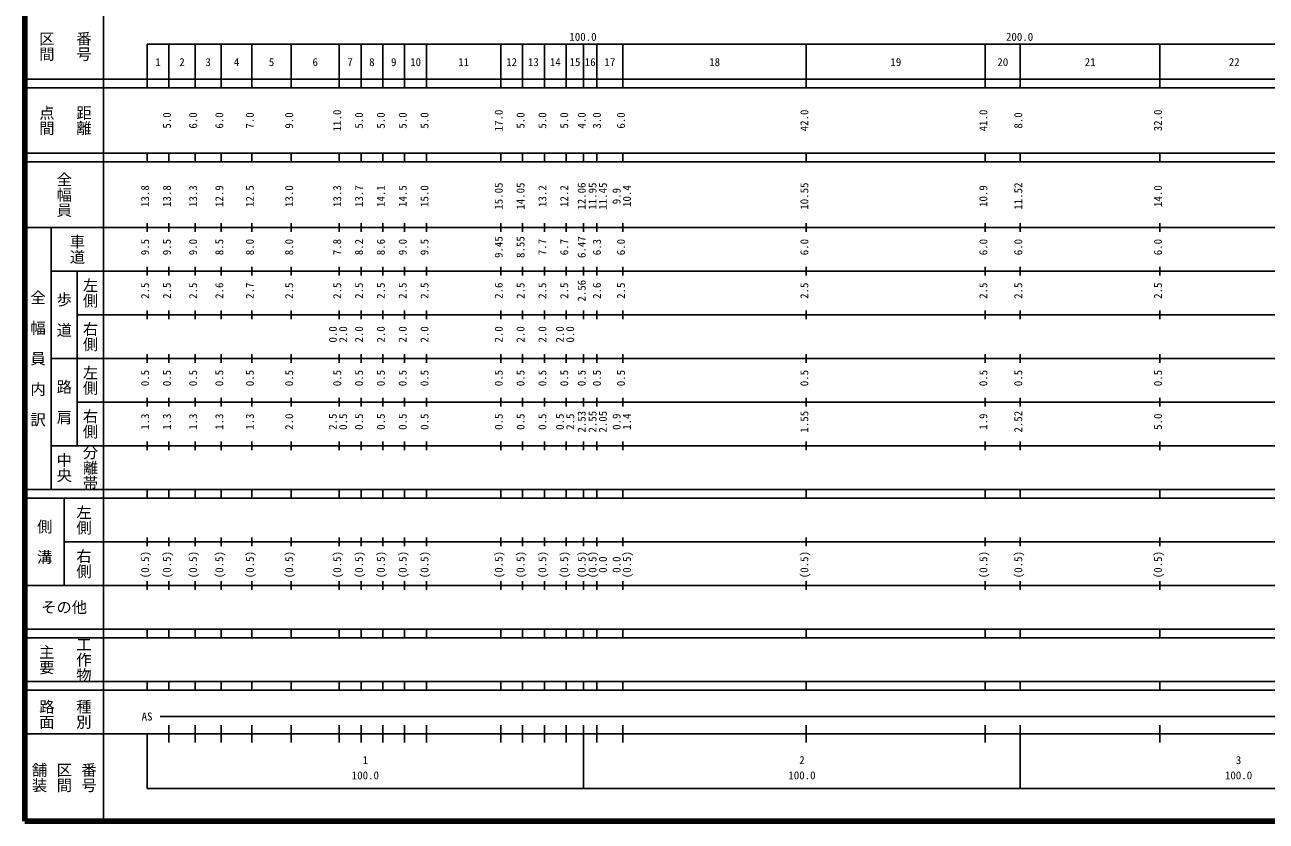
# Model space of a CAD drawing. Units: millimetres on the paper, enlarged 1000 times. Extents: x 40000 to 680000, y 20000 to 380000.
# Drawn here: x 40000 to 324326, y 20000 to 202409 of the extents above; entities that cross this region are included whole.
import ezdxf
from ezdxf.enums import TextEntityAlignment as Align

# ---------------------------------------------------------------- set-up
doc = ezdxf.new("R2010")
doc.units = ezdxf.units.MM
doc.header["$LTSCALE"] = 1000
doc.layers.add('M-TTL', color=2, linetype='Continuous', lineweight=140)
doc.layers.add('M-TTL-BAND', color=7, linetype='Continuous', lineweight=25)
doc.styles.add('@ＭＳ ゴシック', font='')
doc.styles.add('ＭＳ ゴシック', font='')
doc.styles.get('@ＭＳ ゴシック').set_extended_font_data('@MS Gothic')
doc.styles.get('ＭＳ ゴシック').set_extended_font_data('MS Gothic')

msp = doc.modelspace()

# ---------------------------------------------------------------- linework, layer by layer
at = {"layer": 'M-TTL'}
for p, q in [((40000, 380000), (40000, 20000)), ((40000, 20000), (680000, 20000))]:
    msp.add_line(p, q, dxfattribs=at)
at = {"layer": 'M-TTL-BAND'}
for p, q in [((58000, 370000), (58000, 20000)), ((68000, 198000), (579000, 198000)), ((68000, 198000), (68000, 188000)), ((73000, 188000), (73000, 198000)), ((79000, 188000), (79000, 198000)), ((85000, 188000), (85000, 198000)), ((92000, 188000), (92000, 198000)), ((101000, 188000), (101000, 198000)), ((112000, 188000), (112000, 198000)), ((117000, 188000), (117000, 198000)), ((122000, 188000), (122000, 198000)), ((127000, 188000), (127000, 198000)), ((132000, 188000), (132000, 198000)), ((149000, 188000), (149000, 198000)), ((154000, 188000), (154000, 198000)), ((159000, 188000), (159000, 198000)), ((164000, 188000), (164000, 198000)), ((168000, 188000), (168000, 198000)), ((171000, 188000), (171000, 198000)), ((177000, 188000), (177000, 198000)), ((219000, 188000), (219000, 198000)), ((260000, 188000), (260000, 198000)), ((268000, 188000), (268000, 198000)), ((300000, 188000), (300000, 198000)), ((40000, 190000), (579000, 190000)), ((40000, 188000), (579000, 188000)), ((40000, 173000), (579000, 173000)), ((40000, 171000), (579000, 171000)), ((68000, 171000), (68000, 173000)), ((73000, 171000), (73000, 173000)), ((79000, 171000), (79000, 173000)), ((85000, 171000), (85000, 173000)), ((92000, 171000), (92000, 173000)), ((101000, 171000), (101000, 173000)), ((112000, 171000), (112000, 173000)), ((117000, 171000), (117000, 173000)), ((122000, 171000), (122000, 173000)), ((127000, 171000), (127000, 173000)), ((132000, 171000), (132000, 173000)), ((149000, 171000), (149000, 173000)), ((154000, 171000), (154000, 173000)), ((159000, 171000), (159000, 173000)), ((164000, 171000), (164000, 173000)), ((168000, 171000), (168000, 173000)), ((171000, 171000), (171000, 173000)), ((177000, 171000), (177000, 173000)), ((219000, 171000), (219000, 173000)), ((260000, 171000), (260000, 173000)), ((268000, 171000), (268000, 173000)), ((300000, 171000), (300000, 173000)), ((68000, 155000), (68000, 157000)), ((73000, 155000), (73000, 157000)), ((79000, 155000), (79000, 157000)), ((85000, 155000), (85000, 157000)), ((92000, 155000), (92000, 157000)), ((101000, 155000), (101000, 157000)), ((112000, 155000), (112000, 157000)), ((117000, 155000), (117000, 157000)), ((122000, 155000), (122000, 157000)), ((127000, 155000), (127000, 157000)), ((132000, 155000), (132000, 157000)), ((149000, 155000), (149000, 157000)), ((154000, 155000), (154000, 157000)), ((159000, 155000), (159000, 157000)), ((164000, 155000), (164000, 157000)), ((168000, 155000), (168000, 157000)), ((171000, 155000), (171000, 157000)), ((177000, 155000), (177000, 157000)), ((219000, 155000), (219000, 157000)), ((260000, 155000), (260000, 157000)), ((268000, 155000), (268000, 157000)), ((300000, 155000), (300000, 157000)), ((40000, 156000), (579000, 156000)), ((46000, 96000), (46000, 156000)), ((46000, 146000), (579000, 146000)), ((52000, 146000), (52000, 106000)), ((68000, 145000), (68000, 147000)), ((73000, 145000), (73000, 147000)), ((79000, 145000), (79000, 147000)), ((85000, 145000), (85000, 147000)), ((92000, 145000), (92000, 147000)), ((101000, 145000), (101000, 147000)), ((112000, 145000), (112000, 147000)), ((117000, 145000), (117000, 147000)), ((122000, 145000), (122000, 147000)), ((127000, 145000), (127000, 147000)), ((132000, 145000), (132000, 147000)), ((149000, 145000), (149000, 147000)), ((154000, 145000), (154000, 147000)), ((159000, 145000), (159000, 147000)), ((164000, 145000), (164000, 147000)), ((168000, 145000), (168000, 147000)), ((171000, 145000), (171000, 147000)), ((177000, 145000), (177000, 147000)), ((219000, 145000), (219000, 147000)), ((260000, 145000), (260000, 147000)), ((268000, 145000), (268000, 147000)), ((300000, 145000), (300000, 147000)), ((68000, 135000), (68000, 137000)), ((73000, 135000), (73000, 137000)), ((79000, 135000), (79000, 137000)), ((85000, 135000), (85000, 137000)), ((92000, 135000), (92000, 137000)), ((101000, 135000), (101000, 137000)), ((112000, 135000), (112000, 137000)), ((117000, 135000), (117000, 137000)), ((122000, 135000), (122000, 137000)), ((127000, 135000), (127000, 137000)), ((132000, 135000), (132000, 137000)), ((149000, 135000), (149000, 137000)), ((154000, 135000), (154000, 137000)), ((159000, 135000), (159000, 137000)), ((164000, 135000), (164000, 137000)), ((168000, 135000), (168000, 137000)), ((171000, 135000), (171000, 137000)), ((177000, 135000), (177000, 137000)), ((219000, 135000), (219000, 137000)), ((260000, 135000), (260000, 137000)), ((268000, 135000), (268000, 137000)), ((300000, 135000), (300000, 137000)), ((52000, 136000), (579000, 136000)), ((46000, 126000), (579000, 126000)), ((68000, 125000), (68000, 127000)), ((73000, 125000), (73000, 127000)), ((79000, 125000), (79000, 127000)), ((85000, 125000), (85000, 127000)), ((92000, 125000), (92000, 127000)), ((101000, 125000), (101000, 127000)), ((112000, 125000), (112000, 127000)), ((117000, 125000), (117000, 127000)), ((122000, 125000), (122000, 127000)), ((127000, 125000), (127000, 127000)), ((132000, 125000), (132000, 127000)), ((149000, 125000), (149000, 127000)), ((154000, 125000), (154000, 127000)), ((159000, 125000), (159000, 127000)), ((164000, 125000), (164000, 127000)), ((168000, 125000), (168000, 127000)), ((171000, 125000), (171000, 127000)), ((177000, 125000), (177000, 127000)), ((219000, 125000), (219000, 127000)), ((260000, 125000), (260000, 127000)), ((268000, 125000), (268000, 127000)), ((300000, 125000), (300000, 127000)), ((68000, 115000), (68000, 117000)), ((73000, 115000), (73000, 117000)), ((79000, 115000), (79000, 117000)), ((85000, 115000), (85000, 117000)), ((92000, 115000), (92000, 117000)), ((101000, 115000), (101000, 117000)), ((112000, 115000), (112000, 117000)), ((117000, 115000), (117000, 117000)), ((122000, 115000), (122000, 117000)), ((127000, 115000), (127000, 117000)), ((132000, 115000), (132000, 117000)), ((149000, 115000), (149000, 117000)), ((154000, 115000), (154000, 117000)), ((159000, 115000), (159000, 117000)), ((164000, 115000), (164000, 117000)), ((168000, 115000), (168000, 117000)), ((171000, 115000), (171000, 117000)), ((177000, 115000), (177000, 117000)), ((219000, 115000), (219000, 117000)), ((260000, 115000), (260000, 117000)), ((268000, 115000), (268000, 117000)), ((300000, 115000), (300000, 117000)), ((52000, 116000), (579000, 116000)), ((46000, 106000), (579000, 106000)), ((68000, 105000), (68000, 107000)), ((73000, 105000), (73000, 107000)), ((79000, 105000), (79000, 107000)), ((85000, 105000), (85000, 107000)), ((92000, 105000), (92000, 107000)), ((101000, 105000), (101000, 107000)), ((112000, 105000), (112000, 107000)), ((117000, 105000), (117000, 107000)), ((122000, 105000), (122000, 107000)), ((127000, 105000), (127000, 107000)), ((132000, 105000), (132000, 107000)), ((149000, 105000), (149000, 107000)), ((154000, 105000), (154000, 107000)), ((159000, 105000), (159000, 107000)), ((164000, 105000), (164000, 107000)), ((168000, 105000), (168000, 107000)), ((171000, 105000), (171000, 107000)), ((177000, 105000), (177000, 107000)), ((219000, 105000), (219000, 107000)), ((260000, 105000), (260000, 107000)), ((268000, 105000), (268000, 107000)), ((300000, 105000), (300000, 107000)), ((40000, 96000), (579000, 96000)), ((40000, 94000), (579000, 94000)), ((49000, 94000), (49000, 74000)), ((68000, 94000), (68000, 96000)), ((73000, 94000), (73000, 96000)), ((79000, 94000), (79000, 96000)), ((85000, 94000), (85000, 96000)), ((92000, 94000), (92000, 96000)), ((101000, 94000), (101000, 96000)), ((112000, 94000), (112000, 96000)), ((117000, 94000), (117000, 96000)), ((122000, 94000), (122000, 96000)), ((127000, 94000), (127000, 96000)), ((132000, 94000), (132000, 96000)), ((149000, 94000), (149000, 96000)), ((154000, 94000), (154000, 96000)), ((159000, 94000), (159000, 96000)), ((164000, 94000), (164000, 96000)), ((168000, 94000), (168000, 96000)), ((171000, 94000), (171000, 96000)), ((177000, 94000), (177000, 96000)), ((219000, 94000), (219000, 96000)), ((260000, 94000), (260000, 96000)), ((268000, 94000), (268000, 96000)), ((300000, 94000), (300000, 96000)), ((49000, 84000), (579000, 84000)), ((68000, 83000), (68000, 85000)), ((73000, 83000), (73000, 85000)), ((79000, 83000), (79000, 85000)), ((85000, 83000), (85000, 85000)), ((92000, 83000), (92000, 85000)), ((101000, 83000), (101000, 85000)), ((112000, 83000), (112000, 85000)), ((117000, 83000), (117000, 85000)), ((122000, 83000), (122000, 85000)), ((127000, 83000), (127000, 85000)), ((132000, 83000), (132000, 85000)), ((149000, 83000), (149000, 85000)), ((154000, 83000), (154000, 85000)), ((159000, 83000), (159000, 85000)), ((164000, 83000), (164000, 85000)), ((168000, 83000), (168000, 85000)), ((171000, 83000), (171000, 85000)), ((177000, 83000), (177000, 85000)), ((219000, 83000), (219000, 85000)), ((260000, 83000), (260000, 85000)), ((268000, 83000), (268000, 85000)), ((300000, 83000), (300000, 85000)), ((40000, 74000), (579000, 74000)), ((68000, 73000), (68000, 75000)), ((73000, 73000), (73000, 75000)), ((79000, 73000), (79000, 75000)), ((85000, 73000), (85000, 75000)), ((92000, 73000), (92000, 75000)), ((101000, 73000), (101000, 75000)), ((112000, 73000), (112000, 75000)), ((117000, 73000), (117000, 75000)), ((122000, 73000), (122000, 75000)), ((127000, 73000), (127000, 75000)), ((132000, 73000), (132000, 75000)), ((149000, 73000), (149000, 75000)), ((154000, 73000), (154000, 75000)), ((159000, 73000), (159000, 75000)), ((164000, 73000), (164000, 75000)), ((168000, 73000), (168000, 75000)), ((171000, 73000), (171000, 75000)), ((177000, 73000), (177000, 75000)), ((219000, 73000), (219000, 75000)), ((260000, 73000), (260000, 75000)), ((268000, 73000), (268000, 75000)), ((300000, 73000), (300000, 75000)), ((40000, 64000), (579000, 64000)), ((68000, 62000), (68000, 64000)), ((73000, 62000), (73000, 64000)), ((79000, 62000), (79000, 64000)), ((85000, 62000), (85000, 64000)), ((92000, 62000), (92000, 64000)), ((101000, 62000), (101000, 64000)), ((112000, 62000), (112000, 64000)), ((117000, 62000), (117000, 64000)), ((122000, 62000), (122000, 64000)), ((127000, 62000), (127000, 64000)), ((132000, 62000), (132000, 64000)), ((149000, 62000), (149000, 64000)), ((154000, 62000), (154000, 64000)), ((159000, 62000), (159000, 64000)), ((164000, 62000), (164000, 64000)), ((168000, 62000), (168000, 64000)), ((171000, 62000), (171000, 64000)), ((177000, 62000), (177000, 64000)), ((219000, 62000), (219000, 64000)), ((260000, 62000), (260000, 64000)), ((268000, 62000), (268000, 64000)), ((300000, 62000), (300000, 64000)), ((40000, 62000), (579000, 62000)), ((40000, 52000), (579000, 52000)), ((68000, 50000), (68000, 52000)), ((73000, 50000), (73000, 52000)), ((79000, 50000), (79000, 52000)), ((85000, 50000), (85000, 52000)), ((92000, 50000), (92000, 52000)), ((101000, 50000), (101000, 52000)), ((112000, 50000), (112000, 52000)), ((117000, 50000), (117000, 52000)), ((122000, 50000), (122000, 52000)), ((127000, 50000), (127000, 52000)), ((132000, 50000), (132000, 52000)), ((149000, 50000), (149000, 52000)), ((154000, 50000), (154000, 52000)), ((159000, 50000), (159000, 52000)), ((164000, 50000), (164000, 52000)), ((168000, 50000), (168000, 52000)), ((171000, 50000), (171000, 52000)), ((177000, 50000), (177000, 52000)), ((219000, 50000), (219000, 52000)), ((260000, 50000), (260000, 52000)), ((268000, 50000), (268000, 52000)), ((300000, 50000), (300000, 52000)), ((40000, 50000), (579000, 50000)), ((71000, 44000), (565000, 44000)), ((40000, 40000), (579000, 40000)), ((68000, 40000), (68000, 27500)), ((73000, 38000), (73000, 42000)), ((79000, 38000), (79000, 42000)), ((85000, 38000), (85000, 42000)), ((92000, 38000), (92000, 42000)), ((101000, 38000), (101000, 42000)), ((112000, 38000), (112000, 42000)), ((117000, 38000), (117000, 42000)), ((122000, 38000), (122000, 42000)), ((127000, 38000), (127000, 42000)), ((132000, 38000), (132000, 42000)), ((149000, 38000), (149000, 42000)), ((154000, 38000), (154000, 42000)), ((159000, 38000), (159000, 42000)), ((164000, 38000), (164000, 42000)), ((168000, 27500), (168000, 42000)), ((171000, 38000), (171000, 42000)), ((177000, 38000), (177000, 42000)), ((219000, 38000), (219000, 42000)), ((260000, 38000), (260000, 42000)), ((268000, 27500), (268000, 42000)), ((300000, 38000), (300000, 42000)), ((68000, 27500), (579000, 27500))]:
    msp.add_line(p, q, dxfattribs=at)

# ---------------------------------------------------------------- texts
at = {"layer": 'M-TTL-BAND', "style": '@ＭＳ ゴシック'}
for s, p in [('区間', (45000, 197500)), ('番号', (53500, 197500)), ('点間', (45000, 180500)), ('距離', (53500, 180500)), ('全幅員', (49000, 163500)), ('車道', (52000, 151000)), ('左側', (55000, 141000)), ('全\u3000幅\u3000員\u3000内\u3000訳', (43000, 126000)), ('歩\u3000道', (49000, 136000)), ('右側', (55000, 131000)), ('左側', (55000, 121000)), ('路\u3000肩', (49000, 116000)), ('右側', (55000, 111000)), ('分離帯', (55000, 101000)), ('中央', (49000, 101000)), ('左側', (53500, 89000)), ('側\u3000溝', (44500, 84000)), ('右側', (53500, 79000)), ('主要', (45000, 57000)), ('工作物', (53500, 57000)), ('路面', (45000, 44500)), ('種別', (53500, 44500)), ('舗装', (43333, 30000)), ('区間', (49000, 30000)), ('番号', (54667, 30000))]:
    msp.add_text(s, height=2566, rotation=270, dxfattribs=at).set_placement(p, align=Align.MIDDLE_CENTER)
at = {"layer": 'M-TTL-BAND', "style": 'ＭＳ ゴシック'}
for s, p in [('100.0', (167844, 198195)), ('200.0', (267844, 198195)), ('1', (70500, 192405)), ('2', (76000, 192405)), ('3', (82000, 192405)), ('4', (88500, 192405)), ('5', (96500, 192405)), ('6', (106500, 192405)), ('7', (114500, 192405)), ('8', (119500, 192405)), ('9', (124500, 192405)), ('10', (129500, 192405)), ('11', (140500, 192405)), ('12', (151500, 192405)), ('13', (156500, 192405)), ('14', (161500, 192405)), ('15', (166000, 192405)), ('16', (169500, 192405)), ('17', (174000, 192405)), ('18', (198000, 192405)), ('19', (239500, 192405)), ('20', (264000, 192405)), ('21', (284000, 192405)), ('22', (317000, 192405)), ('AS', (68000, 42500)), ('1', (118000, 32523)), ('2', (218000, 32523)), ('3', (318000, 32523)), ('100.0', (118000, 29033)), ('100.0', (218000, 29033)), ('100.0', (318000, 29033))]:
    msp.add_text(s, height=1833, dxfattribs=at).set_placement(p, align=Align.BOTTOM_CENTER)
for s, p in [('5.0', (74000, 180500)), ('6.0', (80000, 180500)), ('6.0', (86000, 180500)), ('7.0', (93000, 180500)), ('9.0', (102000, 180500)), ('11.0', (113000, 180500)), ('5.0', (118000, 180500)), ('5.0', (123000, 180500)), ('5.0', (128000, 180500)), ('5.0', (133000, 180500)), ('17.0', (150000, 180500)), ('5.0', (155000, 180500)), ('5.0', (160000, 180500)), ('5.0', (165000, 180500)), ('4.0', (169000, 180500)), ('3.0', (172486, 180500)), ('6.0', (178000, 180500)), ('42.0', (220000, 180500)), ('41.0', (261000, 180500)), ('8.0', (269000, 180500)), ('32.0', (301000, 180500)), ('13.8', (69000, 163174)), ('13.8', (74000, 163174)), ('13.3', (80000, 163174)), ('12.9', (86000, 163174)), ('12.5', (93000, 163174)), ('13.0', (102000, 163174)), ('13.3', (113000, 163174)), ('13.7', (118000, 163174)), ('14.1', (123000, 163174)), ('14.5', (128000, 163174)), ('15.0', (133000, 163174)), ('15.05', (150000, 163174)), ('14.05', (155000, 163174)), ('13.2', (160000, 163174)), ('12.2', (165000, 163174)), ('12.06', (169000, 163174)), ('11.95', (171486, 163174)), ('11.45', (173856, 163174)), ('10.4', (179370, 163174)), ('10.55', (220000, 163174)), ('10.9', (261000, 163174)), ('11.52', (269000, 163174)), ('14.0', (301000, 163174)), ('9.9', (177000, 163174)), ('9.45', (150000, 151500)), ('8.55', (155000, 151500)), ('6.47', (169000, 151500)), ('9.5', (69000, 151500)), ('9.5', (74000, 151500)), ('9.0', (80000, 151500)), ('8.5', (86000, 151500)), ('8.0', (93000, 151500)), ('8.0', (102000, 151500)), ('7.8', (113000, 151500)), ('8.2', (118000, 151500)), ('8.6', (123000, 151500)), ('9.0', (128000, 151500)), ('9.5', (133000, 151500)), ('7.7', (160000, 151500)), ('6.7', (165000, 151500)), ('6.3', (172486, 151500)), ('6.0', (178000, 151500)), ('6.0', (220000, 151500)), ('6.0', (261000, 151500)), ('6.0', (269000, 151500)), ('6.0', (301000, 151500)), ('2.5', (69000, 141500)), ('2.5', (74000, 141500)), ('2.5', (80000, 141500)), ('2.6', (86000, 141500)), ('2.7', (93000, 141500)), ('2.5', (102000, 141500)), ('2.5', (113000, 141500)), ('2.5', (118000, 141500)), ('2.5', (123000, 141500)), ('2.5', (128000, 141500)), ('2.5', (133000, 141500)), ('2.6', (150000, 141500)), ('2.5', (155000, 141500)), ('2.5', (160000, 141500)), ('2.5', (165000, 141500)), ('2.56', (169000, 141500)), ('2.6', (172486, 141500)), ('2.5', (178000, 141500)), ('2.5', (220000, 141500)), ('2.5', (261000, 141500)), ('2.5', (269000, 141500)), ('2.5', (301000, 141500)), ('0.0', (112000, 131500)), ('2.0', (114370, 131500)), ('2.0', (118000, 131500)), ('2.0', (123000, 131500)), ('2.0', (128000, 131500)), ('2.0', (133000, 131500)), ('2.0', (150000, 131500)), ('2.0', (155000, 131500)), ('2.0', (160000, 131500)), ('2.0', (164000, 131500)), ('0.0', (166370, 131500)), ('0.5', (69000, 121500)), ('0.5', (74000, 121500)), ('0.5', (80000, 121500)), ('0.5', (86000, 121500)), ('0.5', (93000, 121500)), ('0.5', (102000, 121500)), ('0.5', (113000, 121500)), ('0.5', (118000, 121500)), ('0.5', (123000, 121500)), ('0.5', (128000, 121500)), ('0.5', (133000, 121500)), ('0.5', (150000, 121500)), ('0.5', (155000, 121500)), ('0.5', (160000, 121500)), ('0.5', (165000, 121500)), ('0.5', (169000, 121500)), ('0.5', (172486, 121500)), ('0.5', (178000, 121500)), ('0.5', (220000, 121500)), ('0.5', (261000, 121500)), ('0.5', (269000, 121500)), ('0.5', (301000, 121500)), ('2.53', (169000, 111500)), ('2.55', (171486, 111500)), ('2.05', (173856, 111500)), ('1.55', (220000, 111500)), ('2.52', (269000, 111500)), ('1.3', (69000, 111500)), ('1.3', (74000, 111500)), ('1.3', (80000, 111500)), ('1.3', (86000, 111500)), ('1.3', (93000, 111500)), ('2.0', (102000, 111500)), ('2.5', (112000, 111500)), ('0.5', (114370, 111500)), ('0.5', (118000, 111500)), ('0.5', (123000, 111500)), ('0.5', (128000, 111500)), ('0.5', (133000, 111500)), ('0.5', (150000, 111500)), ('0.5', (155000, 111500)), ('0.5', (160000, 111500)), ('0.5', (164000, 111500)), ('2.5', (166370, 111500)), ('0.9', (177000, 111500)), ('1.4', (179370, 111500)), ('1.9', (261000, 111500)), ('5.0', (301000, 111500)), ('(0.5)', (69000, 78764)), ('(0.5)', (74000, 78764)), ('(0.5)', (80000, 78764)), ('(0.5)', (86000, 78764)), ('(0.5)', (93000, 78764)), ('(0.5)', (102000, 78764)), ('(0.5)', (113000, 78764)), ('(0.5)', (118000, 78764)), ('(0.5)', (123000, 78764)), ('(0.5)', (128000, 78764)), ('(0.5)', (133000, 78764)), ('(0.5)', (150000, 78764)), ('(0.5)', (155000, 78764)), ('(0.5)', (160000, 78764)), ('(0.5)', (165000, 78764)), ('(0.5)', (169000, 78764)), ('(0.5)', (171486, 78764)), ('0.0', (173856, 78764)), ('0.0', (177000, 78764)), ('(0.5)', (179370, 78764)), ('(0.5)', (220000, 78764)), ('(0.5)', (261000, 78764)), ('(0.5)', (269000, 78764)), ('(0.5)', (301000, 78764))]:
    msp.add_text(s, height=1833, rotation=90, dxfattribs=at).set_placement(p, align=Align.BOTTOM_CENTER)
msp.add_text('その他', height=2566, dxfattribs=at).set_placement((49000, 69000), align=Align.MIDDLE_CENTER)

doc.saveas('drawing.dxf')
